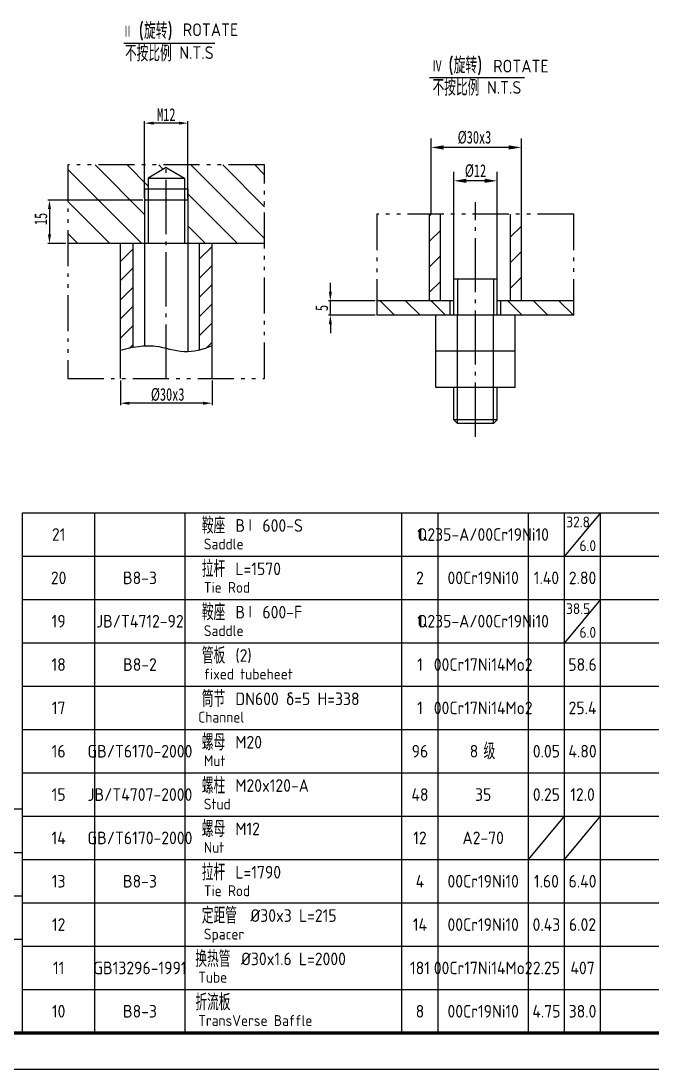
# Model space of a CAD drawing. Extents: x 3752 to 5058, y 2005 to 3221.
# Drawn here: x 4222.5 to 4397.2, y 2627.3 to 2917.5 of the extents above; entities that cross this region are included whole.
import ezdxf
from ezdxf.enums import TextEntityAlignment as Align

# ---------------------------------------------------------------- set-up
doc = ezdxf.new("R2010")
doc.units = 0
doc.linetypes.add('CENTER', pattern=[20, 15, -2, 1, -2])
doc.linetypes.add('DIVIDE', pattern=[18, 10, -2, 1, -2, 1, -2])
doc.layers.get('0').update_dxf_attribs({"linetype": 'CONTINUOUS'})
doc.layers.get('Defpoints').update_dxf_attribs({"linetype": 'CONTINUOUS'})
for name, color, linetype in [('1', 7, 'CONTINUOUS'), ('2', 1, 'CONTINUOUS'), ('3', 2, 'CENTER'), ('4', 6, 'DIVIDE')]:
    doc.layers.add(name, color=color, linetype=linetype)
doc.styles.add('ACISOTS', font='isocp.shx', dxfattribs={"height": 1, "bigfont": 'gbcbig.shx'})
doc.styles.add('HZ5', font='GungsuhChe.ttf', dxfattribs={"width": 0.75})
doc.dimstyles.new('1', dxfattribs={"dimtxt": 3.5, "dimasz": 2.5, "dimexe": 0.5, "dimexo": 0.5, "dimtad": 1, "dimdec": 0, "dimzin": 0, "dimdsep": 46, "dimtxsty": 'HZ5', "dimcen": 0, "dimadec": 0, "dimazin": 0, "dimtfac": 0.857143, "dimtdec": 0, "dimtmove": 0, "dimatfit": 0, "dimfxl": 0, "dimtvp": 1.5, "dimtolj": 1, "dimtzin": 0, "dimarcsym": 0})
doc.dimstyles.new('STANDARD$0', dxfattribs={"dimtxt": 3.5, "dimasz": 3.5, "dimexe": 1.5, "dimexo": 0, "dimgap": 1.2, "dimtad": 1, "dimdec": 4, "dimzin": 0, "dimdsep": 46, "dimtxsty": 'HZ5', "dimcen": 0.09, "dimadec": 0, "dimazin": 0, "dimtfac": 0.857143, "dimtdec": 4, "dimtofl": 0, "dimtmove": 2, "dimatfit": 3, "dimfxl": 0, "dimtolj": 1, "dimtzin": 0, "dimarcsym": 0})

# ---------------------------------------------------------------- blocks, each defined once
blk = doc.blocks.new('*D63')
at = {"layer": '1', "color": 0, "lineweight": -2}
for p, q in [((4250.04, 2818.01), (4250.04, 2811.2)), ((4275.44, 2818.01), (4275.44, 2811.2)), ((4272.94, 2811.7), (4252.54, 2811.7))]:
    blk.add_line(p, q, dxfattribs=at)
at = {"layer": '1', "color": 0}
for points in [[(4252.54, 2812.11), (4252.54, 2811.28), (4250.04, 2811.7)], [(4272.94, 2812.11), (4272.94, 2811.28), (4275.44, 2811.7)]]:
    blk.add_solid(points, dxfattribs=at)
at = {"layer": 'Defpoints', "color": 0}
for p in [(4250.04, 2818.51), (4275.44, 2818.51), (4250.04, 2811.7)]:
    blk.add_point(p, dxfattribs=at)
at = {"layer": '1', "color": 0, "insert": (4263.12, 2814.07), "char_height": 3.5, "attachment_point": 5, "style": 'HZ5'}
blk.add_mtext('\\A1;%%c30x3', dxfattribs=at)
blk = doc.blocks.new('*D64')
at = {"layer": '1', "color": 0, "lineweight": -2}
for p, q in [((4256.74, 2868.43), (4256.74, 2889.75)), ((4266.24, 2889.25), (4259.24, 2889.25)), ((4268.74, 2868.43), (4268.74, 2889.75))]:
    blk.add_line(p, q, dxfattribs=at)
at = {"layer": '1', "color": 0}
for points in [[(4259.24, 2889.66), (4259.24, 2888.83), (4256.74, 2889.25)], [(4266.24, 2889.66), (4266.24, 2888.83), (4268.74, 2889.25)]]:
    blk.add_solid(points, dxfattribs=at)
at = {"layer": 'Defpoints', "color": 0}
for p in [(4256.74, 2889.25), (4256.74, 2867.93), (4268.74, 2867.93)]:
    blk.add_point(p, dxfattribs=at)
at = {"layer": '1', "color": 0, "insert": (4262.74, 2891.62), "char_height": 3.5, "attachment_point": 5, "style": 'HZ5'}
blk.add_mtext('\\A1;M12', dxfattribs=at)
blk = doc.blocks.new('*D65')
at = {"layer": '1', "color": 0, "lineweight": -2}
for p, q in [((4256.24, 2867.93), (4229.91, 2867.93)), ((4230.41, 2865.43), (4230.41, 2858.43)), ((4234.95, 2855.93), (4229.91, 2855.93))]:
    blk.add_line(p, q, dxfattribs=at)
at = {"layer": '1', "color": 0}
for points in [[(4229.99, 2865.43), (4230.82, 2865.43), (4230.41, 2867.93)], [(4229.99, 2858.43), (4230.82, 2858.43), (4230.41, 2855.93)]]:
    blk.add_solid(points, dxfattribs=at)
at = {"layer": 'Defpoints', "color": 0}
for p in [(4256.74, 2867.93), (4230.41, 2855.93), (4235.45, 2855.93)]:
    blk.add_point(p, dxfattribs=at)
at = {"layer": '1', "color": 0, "insert": (4228.03, 2862.71), "char_height": 3.5, "attachment_point": 5, "rotation": 90, "style": 'HZ5'}
blk.add_mtext('\\A1;15', dxfattribs=at)
blk = doc.blocks.new('*D66')
at = {"layer": '1', "color": 0}
for p, q in [((4342.32, 2864.03), (4342.32, 2875.78)), ((4350.82, 2873.28), (4345.82, 2873.28)), ((4354.32, 2864.03), (4354.32, 2875.78))]:
    blk.add_line(p, q, dxfattribs=at)
for points in [[(4345.82, 2873.87), (4345.82, 2872.7), (4342.32, 2873.28)], [(4350.82, 2873.87), (4350.82, 2872.7), (4354.32, 2873.28)]]:
    blk.add_solid(points, dxfattribs=at)
at = {"layer": 'Defpoints', "color": 0}
for p in [(4342.32, 2873.28), (4342.32, 2864.03), (4354.32, 2864.03)]:
    blk.add_point(p, dxfattribs=at)
at = {"layer": '1', "color": 0, "insert": (4348.32, 2876.03), "char_height": 3.5, "attachment_point": 5, "style": 'HZ5'}
blk.add_mtext('\\A1;%%c12', dxfattribs=at)
blk = doc.blocks.new('*D67')
at = {"layer": '1', "color": 0}
for p, q in [((4336.03, 2864.03), (4336.03, 2885.02)), ((4361.02, 2864.03), (4361.02, 2885.02)), ((4357.52, 2882.52), (4339.53, 2882.52))]:
    blk.add_line(p, q, dxfattribs=at)
for points in [[(4339.53, 2883.1), (4339.53, 2881.93), (4336.03, 2882.52)], [(4357.52, 2883.1), (4357.52, 2881.93), (4361.02, 2882.52)]]:
    blk.add_solid(points, dxfattribs=at)
at = {"layer": 'Defpoints', "color": 0}
for p in [(4336.03, 2882.52), (4336.03, 2864.03), (4361.02, 2864.03)]:
    blk.add_point(p, dxfattribs=at)
at = {"layer": '1', "color": 0, "insert": (4348.03, 2885.27), "char_height": 3.5, "attachment_point": 5, "style": 'HZ5'}
blk.add_mtext('\\A1;%%c30x3', dxfattribs=at)
blk = doc.blocks.new('*D68')
at = {"layer": '1', "color": 0, "lineweight": -2}
for p, q in [((4282.55, 2849.93), (4282.55, 2852.43)), ((4294.93, 2847.43), (4282.05, 2847.43)), ((4282.55, 2843.43), (4282.55, 2847.43)), ((4294.93, 2843.43), (4282.05, 2843.43)), ((4282.55, 2840.93), (4282.55, 2838.43))]:
    blk.add_line(p, q, dxfattribs=at)
at = {"layer": '1', "color": 0}
for points in [[(4282.14, 2849.93), (4282.97, 2849.93), (4282.55, 2847.43)], [(4282.14, 2840.93), (4282.97, 2840.93), (4282.55, 2843.43)]]:
    blk.add_solid(points, dxfattribs=at)
at = {"layer": 'Defpoints', "color": 0}
for p in [(4282.55, 2847.43), (4295.43, 2847.43), (4295.43, 2843.43)]:
    blk.add_point(p, dxfattribs=at)
at = {"layer": '1', "color": 0, "insert": (4280.18, 2845.43), "char_height": 3.5, "attachment_point": 5, "rotation": 90, "style": 'HZ5'}
blk.add_mtext('\\A1;5', dxfattribs=at)

msp = doc.modelspace()

# ---------------------------------------------------------------- hatches: boundary and pattern name
at = {"layer": '1'}
h = msp.add_hatch(dxfattribs=at)
h.set_pattern_fill('ANSI31', color=256, scale=50, angle=270, style=0)
h.set_pattern_definition([(315, (3142.4605, 1574.0675), (4.419417, 4.419417), [])])
h.paths.add_polyline_path([(4256.736, 2855.927), (4256.736, 2867.927), (4256.736, 2871.04), (4257.736, 2871.04), (4257.736, 2874.04), (4262.736, 2876.927), (4262.736, 2877.657), (4235.452, 2877.657), (4235.452, 2855.927)])
h.paths.add_polyline_path([(4268.736, 2855.927), (4289.946, 2855.927), (4289.946, 2877.657), (4262.736, 2877.657), (4262.736, 2876.927), (4267.736, 2874.04), (4267.736, 2871.04), (4268.736, 2871.04), (4268.736, 2867.927)])
h = msp.add_hatch(dxfattribs=at)
h.set_pattern_fill('ANSI31', color=256, scale=40, angle=180, style=0)
h.set_pattern_definition([(225, (3228.0406, 1812.612), (3.535534, -3.535534), [])])
h.paths.add_polyline_path([(4338.616, 2864.03), (4335.616, 2864.03), (4335.616, 2840.074), (4338.616, 2840.074)])
h.paths.add_polyline_path([(4358.016, 2840.074), (4361.016, 2840.074), (4361.016, 2864.03), (4358.016, 2864.03)])
h = msp.add_hatch(dxfattribs=at)
h.set_pattern_fill('ANSI31', color=256, scale=30, angle=180, style=0)
h.set_pattern_definition([(225, (2021.792, 999.2343), (2.6516504, -2.6516504), [])])
edge = h.paths.add_edge_path()
edge.add_spline(control_points=[(4271.936, 2826.409), (4273.105, 2826.71), (4274.271, 2827.125), (4275.436, 2827.595)], knot_values=[3.4925921, 3.4925921, 3.4925921, 3.4925921, 7.13293, 7.13293, 7.13293, 7.13293], degree=3, periodic=0)
edge.add_line((4275.436, 2827.595), (4275.436, 2855.927))
edge.add_line((4275.436, 2855.927), (4271.936, 2855.927))
edge.add_line((4271.936, 2855.927), (4271.936, 2826.409))
edge = h.paths.add_edge_path()
edge.add_line((4253.536, 2855.927), (4250.036, 2855.927))
edge.add_line((4250.036, 2855.927), (4250.036, 2826.316))
edge.add_spline(control_points=[(4250.036, 2826.316), (4251.194, 2826.632), (4252.36, 2826.909), (4253.536, 2827.119)], knot_values=[25.8501172, 25.8501172, 25.8501172, 25.8501172, 29.4451511, 29.4451511, 29.4451511, 29.4451511], degree=3, periodic=0)
edge.add_line((4253.536, 2827.119), (4253.536, 2855.927))
h = msp.add_hatch(dxfattribs=at)
h.set_pattern_fill('ANSI31', color=256, scale=40, angle=270, style=0)
h.set_pattern_definition([(315, (3228.0406, 1812.612), (3.535534, 3.535534), [])])
h.paths.add_polyline_path([(4321.032, 2840.074), (4321.032, 2836.074), (4341.316, 2836.074), (4341.316, 2840.074)])
h.paths.add_polyline_path([(4355.316, 2840.074), (4355.316, 2836.074), (4375.526, 2836.074), (4375.526, 2840.074)])

# ---------------------------------------------------------------- linework, layer by layer
for p, q in [((4121.671, 2699.348), (4222.948, 2699.348)), ((4121.671, 2687.348), (4222.948, 2687.348)), ((4121.671, 2675.348), (4222.948, 2675.348)), ((4121.671, 2663.348), (4222.948, 2663.348))]:
    msp.add_line(p, q)
for p, q in [((4250.948, 2911.418), (4276.148, 2911.418)), ((4335.581, 2901.848), (4361.844, 2901.848)), ((4256.736, 2871.04), (4256.736, 2867.927)), ((4268.736, 2871.04), (4268.736, 2867.927)), ((4257.736, 2867.927), (4257.736, 2855.927)), ((4267.736, 2867.927), (4267.736, 2855.927)), ((4343.316, 2846.074), (4343.316, 2836.074)), ((4353.316, 2846.074), (4353.316, 2836.074)), ((4343.316, 2806.074), (4343.316, 2816.074)), ((4353.316, 2806.074), (4353.316, 2816.074)), ((4222.948, 2781.347), (4402.948, 2781.347)), ((4382.948, 2781.347), (4372.948, 2769.347)), ((4222.948, 2769.347), (4402.948, 2769.347)), ((4222.948, 2757.347), (4402.948, 2757.347)), ((4382.948, 2757.347), (4372.948, 2745.347)), ((4222.948, 2745.347), (4402.948, 2745.347)), ((4222.948, 2733.347), (4402.948, 2733.347)), ((4222.948, 2721.347), (4402.948, 2721.347)), ((4222.948, 2709.347), (4402.948, 2709.347)), ((4222.948, 2697.347), (4402.948, 2697.347)), ((4362.948, 2685.347), (4372.948, 2697.347)), ((4372.948, 2685.347), (4382.948, 2697.347)), ((4222.948, 2685.347), (4402.948, 2685.347)), ((4222.948, 2673.347), (4402.948, 2673.347)), ((4222.948, 2661.347), (4402.948, 2661.347)), ((4222.948, 2649.347), (4402.948, 2649.347)), ((3751.948, 2627.347), (4592.948, 2627.347))]:
    msp.add_line(p, q, dxfattribs=at)
msp.add_open_spline([(4275.436, 2827.595), (4272.848, 2826.549), (4267.676, 2825.014), (4261.109, 2827.634), (4255.109, 2827.518), (4251.912, 2826.828), (4250.036, 2826.316)], degree=3, knots=[3.4925921, 3.4925921, 3.4925921, 3.4925921, 11.5806841, 19.6148808, 23.6237641, 29.4451511, 29.4451511, 29.4451511, 29.4451511], dxfattribs=at)
at = {"layer": '2'}
for p, q in [((4262.736, 2876.927), (4257.736, 2874.04)), ((4262.736, 2876.927), (4267.736, 2874.04)), ((4257.736, 2874.04), (4257.736, 2867.927)), ((4257.736, 2874.04), (4267.736, 2874.04)), ((4267.736, 2874.04), (4267.736, 2867.927)), ((4256.736, 2871.04), (4268.736, 2871.04)), ((4268.736, 2867.927), (4256.736, 2867.927)), ((4256.736, 2867.927), (4256.736, 2827.503)), ((4268.736, 2867.927), (4268.736, 2825.915)), ((4335.616, 2840.074), (4335.616, 2864.03)), ((4338.616, 2840.074), (4338.616, 2864.03)), ((4342.316, 2836.074), (4342.316, 2864.03)), ((4354.316, 2836.074), (4354.316, 2864.03)), ((4358.016, 2840.074), (4358.016, 2864.03)), ((4361.016, 2840.074), (4361.016, 2864.03)), ((4289.946, 2855.927), (4235.452, 2855.927)), ((4250.036, 2818.505), (4250.036, 2855.927)), ((4253.536, 2827.119), (4253.536, 2855.927)), ((4271.936, 2826.409), (4271.936, 2855.927)), ((4275.436, 2818.505), (4275.436, 2855.927)), ((4354.316, 2846.074), (4342.316, 2846.074)), ((4342.316, 2840.074), (4321.032, 2840.074)), ((4341.316, 2836.074), (4341.316, 2840.074)), ((4375.526, 2840.074), (4354.316, 2840.074)), ((4355.316, 2836.074), (4355.316, 2840.074)), ((4375.526, 2836.074), (4321.032, 2836.074)), ((4337.316, 2816.074), (4337.316, 2836.074)), ((4343.316, 2816.074), (4343.316, 2836.074)), ((4353.316, 2816.074), (4353.316, 2836.074)), ((4359.316, 2816.074), (4359.316, 2836.074)), ((4359.316, 2826.074), (4337.316, 2826.074)), ((4359.316, 2816.074), (4337.316, 2816.074)), ((4342.316, 2807.074), (4342.316, 2816.074)), ((4354.316, 2807.074), (4354.316, 2816.074)), ((4343.316, 2806.074), (4342.316, 2807.074)), ((4354.316, 2807.074), (4342.316, 2807.074)), ((4354.316, 2807.074), (4353.316, 2806.074)), ((4353.316, 2806.074), (4343.316, 2806.074)), ((4222.948, 2637.347), (4222.948, 2781.347)), ((4242.948, 2637.347), (4242.948, 2781.347)), ((4267.948, 2637.347), (4267.948, 2781.347)), ((4327.948, 2637.347), (4327.948, 2781.347)), ((4337.948, 2637.347), (4337.948, 2781.347)), ((4362.948, 2637.347), (4362.948, 2781.347)), ((4372.948, 2637.347), (4372.948, 2781.347)), ((4382.948, 2637.347), (4382.948, 2781.347))]:
    msp.add_line(p, q, dxfattribs=at)
at = {"layer": '2', "const_width": 0.9}
msp.add_lwpolyline([(3776.948, 2637.347), (4582.948, 2637.347)], dxfattribs=at)
at = {"layer": '3'}
for p, q in [((4262.736, 2818.505), (4262.736, 2877.657)), ((4348.316, 2802.403), (4348.316, 2867.348))]:
    msp.add_line(p, q, dxfattribs=at)
at = {"layer": '4'}
for p, q in [((4235.452, 2877.657), (4235.452, 2818.505)), ((4289.946, 2877.657), (4235.452, 2877.657)), ((4289.946, 2818.505), (4289.946, 2877.657)), ((4235.452, 2818.505), (4289.946, 2818.505))]:
    msp.add_line(p, q, dxfattribs=at)
msp.add_lwpolyline([(4375.526, 2836.074), (4375.526, 2864.03), (4321.032, 2864.03), (4321.032, 2836.074)], dxfattribs=at)

# ---------------------------------------------------------------- texts
at = {"layer": '1', "style": 'ACISOTS'}
for s, height, p in [('(旋转)', 4.5, (4255.064, 2912.564)), ('ROTATE', 3.5, (4267.301, 2913.354)), ('Ⅱ', 3.5, (4250.603, 2912.813)), ('不按比例', 4.5, (4251.292, 2906.329)), ('N.T.S', 3.5, (4266.339, 2907.025)), ('(旋转)', 4.5, (4340.767, 2902.994)), ('Ⅳ', 3.5, (4336.306, 2903.243)), ('ROTATE', 3.5, (4353.22, 2903.288)), ('不按比例', 4.5, (4336.429, 2896.834)), ('N.T.S', 3.5, (4351.492, 2897.384)), ('鞍座', 4.5, (4272.577, 2775.579)), ('BⅠ 600-S', 3.5, (4281.869, 2776.097)), ('Saddle', 3, (4273.13, 2771.21)), ('拉杆', 4.5, (4272.577, 2763.579)), ('L=1570', 3.5, (4281.869, 2764.097)), ('Tie Rod', 3, (4273.13, 2759.21)), ('鞍座', 4.5, (4272.577, 2751.579)), ('BⅠ 600-F', 3.5, (4281.869, 2752.097)), ('Saddle', 3, (4273.13, 2747.21)), ('管板', 4.5, (4272.577, 2739.579)), ('(2)', 3.5, (4281.869, 2740.097)), ('fixed tubeheet', 3, (4273.13, 2735.21)), ('筒节', 4.5, (4272.577, 2727.597)), ('DN600 δ=5 H=338', 3.5, (4281.869, 2728.097)), ('Channel', 3, (4271.582, 2723.272)), ('螺母', 4.5, (4272.577, 2715.597)), ('M20', 3.5, (4281.869, 2716.097)), ('级', 4.5, (4350.554, 2713.097)), ('Mut', 3, (4273.13, 2711.21)), ('螺柱', 4.5, (4272.577, 2703.562)), ('M20x120-A', 3.5, (4281.869, 2704.097)), ('Stud', 3, (4273.13, 2699.21)), ('螺母', 4.5, (4272.577, 2691.597)), ('M12 ', 3.5, (4281.869, 2692.097)), ('Nut', 3, (4273.13, 2687.21)), ('拉杆', 4.5, (4272.577, 2679.579)), ('L=1790', 3.5, (4281.869, 2680.097)), ('Tie Rod', 3, (4273.13, 2675.21)), ('定距管', 4.5, (4272.577, 2667.579)), ('Spacer', 3, (4273.13, 2663.21)), ('换热管', 4.5, (4270.777, 2655.597)), ('Tube', 3, (4271.582, 2651.272)), ('折流板', 4.5, (4270.777, 2643.597)), ('TransVerse Baffle', 3, (4271.582, 2639.272))]:
    msp.add_text(s, height=height, dxfattribs=at).set_placement(p)
for s, height, p in [('32.8', 3, (4376.722, 2778.815)), ('21', 3.5, (4232.948, 2775.347)), ('1', 3.5, (4332.948, 2775.347)), ('Q235-A/00Cr19Ni10', 3.5, (4350.448, 2775.347)), ('6.0', 3, (4379.401, 2772.246)), ('20', 3.5, (4232.948, 2763.347)), ('B8-3', 3.5, (4255.448, 2763.347)), ('2', 3.5, (4332.948, 2763.347)), ('00Cr19Ni10', 3.5, (4350.448, 2763.347)), ('1.40', 3.5, (4367.948, 2763.347)), ('2.80', 3.5, (4377.948, 2763.347)), ('38.5', 3, (4376.722, 2754.815)), ('19', 3.5, (4232.948, 2751.347)), ('JB/T4712-92', 3.5, (4255.448, 2751.347)), ('1', 3.5, (4332.948, 2751.347)), ('Q235-A/00Cr19Ni10', 3.5, (4350.448, 2751.347)), ('6.0', 3, (4379.401, 2748.246)), ('18', 3.5, (4232.948, 2739.347)), ('B8-2', 3.5, (4255.448, 2739.347)), ('1', 3.5, (4332.948, 2739.347)), ('00Cr17Ni14Mo2', 3.5, (4350.448, 2739.347)), ('58.6', 3.5, (4377.948, 2739.347)), ('17', 3.5, (4232.948, 2727.347)), ('1', 3.5, (4332.948, 2727.347)), ('00Cr17Ni14Mo2', 3.5, (4350.448, 2727.347)), ('25.4', 3.5, (4377.948, 2727.347)), ('16', 3.5, (4232.948, 2715.347)), ('GB/T6170-2000', 3.5, (4255.448, 2715.347)), ('96', 3.5, (4332.948, 2715.347)), ('8', 3.5, (4347.904, 2715.347)), ('0.05', 3.5, (4367.948, 2715.347)), ('4.80', 3.5, (4377.948, 2715.347)), ('15', 3.5, (4232.948, 2703.347)), ('JB/T4707-2000', 3.5, (4255.448, 2703.347)), ('48', 3.5, (4332.948, 2703.347)), ('35', 3.5, (4350.448, 2703.347)), ('0.25', 3.5, (4367.948, 2703.347)), ('12.0', 3.5, (4377.948, 2703.347)), ('14', 3.5, (4232.948, 2691.347)), ('GB/T6170-2000', 3.5, (4255.448, 2691.347)), ('12', 3.5, (4332.948, 2691.347)), ('A2-70', 3.5, (4350.448, 2691.347)), ('13', 3.5, (4232.948, 2679.347)), ('B8-3', 3.5, (4255.448, 2679.347)), ('4', 3.5, (4332.948, 2679.347)), ('00Cr19Ni10', 3.5, (4350.448, 2679.347)), ('1.60', 3.5, (4367.948, 2679.347)), ('6.40', 3.5, (4377.948, 2679.347)), ('%%c30x3 L=215', 3.5, (4297.948, 2669.847)), ('12', 3.5, (4232.948, 2667.347)), ('14', 3.5, (4332.948, 2667.347)), ('00Cr19Ni10', 3.5, (4350.448, 2667.347)), ('0.43', 3.5, (4367.948, 2667.347)), ('6.02', 3.5, (4377.948, 2667.347)), ('%%c30x1.6 L=2000', 3.5, (4297.948, 2657.847)), ('11', 3.5, (4232.948, 2655.347)), ('GB13296-1991', 3.5, (4255.448, 2655.347)), ('181', 3.5, (4332.948, 2655.347)), ('00Cr17Ni14Mo2', 3.5, (4350.448, 2655.347)), ('2.25', 3.5, (4367.948, 2655.347)), ('407', 3.5, (4377.948, 2655.347)), ('10', 3.5, (4232.948, 2643.347)), ('B8-3', 3.5, (4255.448, 2643.347)), ('8', 3.5, (4332.948, 2643.347)), ('00Cr19Ni10', 3.5, (4350.448, 2643.347)), ('4.75', 3.5, (4367.948, 2643.347)), ('38.0', 3.5, (4377.948, 2643.347))]:
    msp.add_text(s, height=height, dxfattribs=at).set_placement(p, align=Align.MIDDLE)

# ---------------------------------------------------------------- dimensions: what is measured, and where the dimension line sits
at = {"layer": '1'}
for base, p1, p2, angle, text, dimstyle, override, picture, middle in [((4256.736, 2889.245), (4268.736, 2867.927), (4256.736, 2867.927), 180, 'M<>', '1', {"dimtxsty": 'ACISOTS'}, '*D64', (4262.736, 2889.245)), ((4336.028, 2882.518), (4361.016, 2864.03), (4336.028, 2864.03), 180, '%%c30x3', 'STANDARD$0', {"dimexe": 2.5, "dimgap": 1, "dimtih": 1, "dimtoh": 1, "dimdec": 0, "dimlfac": 4, "dimtxsty": 'ACISOTS', "dimtix": 1, "dimtmove": 0, "dimatfit": 0}, '*D67', (4348.028, 2882.518)), ((4342.316, 2873.282), (4354.316, 2864.03), (4342.316, 2864.03), 180, '%%c12', 'STANDARD$0', {"dimexe": 2.5, "dimgap": 1, "dimtih": 1, "dimtoh": 1, "dimdec": 0, "dimlfac": 4, "dimtxsty": 'ACISOTS', "dimtix": 1, "dimtmove": 0, "dimatfit": 0}, '*D66', (4348.316, 2873.282)), ((4230.405, 2855.927), (4256.736, 2867.927), (4235.452, 2855.927), 270, '15', '1', {"dimtxsty": 'ACISOTS'}, '*D65', (4230.405, 2862.714)), ((4250.036, 2811.697), (4275.436, 2818.505), (4250.036, 2818.505), 180, '%%c30x3', '1', {"dimtxsty": 'ACISOTS'}, '*D63', (4263.119, 2811.697))]:
    dim = msp.add_linear_dim(base=base, p1=p1, p2=p2, angle=angle, text=text, dimstyle=dimstyle, override=override, dxfattribs=at)
    dim.commit()
    dim.dimension.update_dxf_attribs({"geometry": picture, "text_midpoint": middle, "dimtype": 160})
dim = msp.add_linear_dim(base=(4308.15, 2840.074), p1=(4321.032, 2836.074), p2=(4321.032, 2840.074), angle=270, text='5', dimstyle='1', override={"dimtxsty": 'ACISOTS'}, dxfattribs=at)
dim.commit()
dim.dimension.update_dxf_attribs({"geometry": '*D68', "text_midpoint": (4308.15, 2838.074), "dimtype": 160, "insert": (25.598, -7.357)})

doc.saveas('drawing.dxf')
